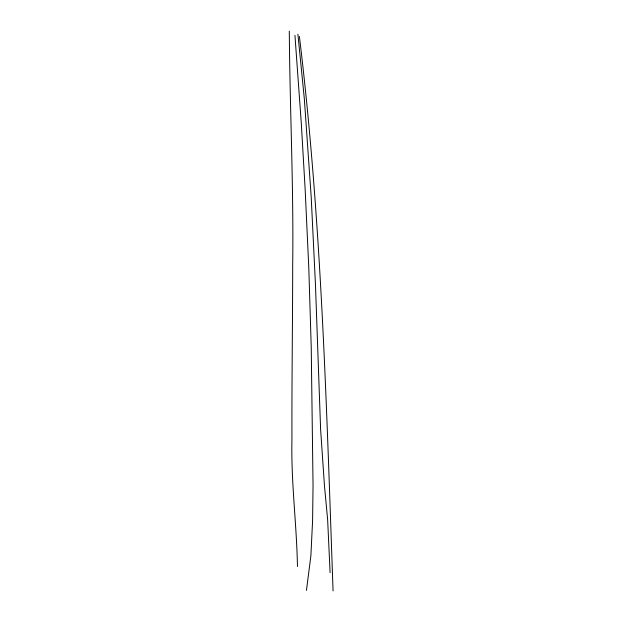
<?xml version="1.0" encoding="UTF-8"?>
<svg xmlns="http://www.w3.org/2000/svg" width="622" height="622" viewBox="0 0 622 622"><rect width="100%" height="100%" fill="white"/><g stroke="black" fill="none" stroke-linecap="round" stroke-linejoin="round"><path stroke-width="0.93" d="M289.292 31.1C289.883 108.943 293.685 186.872 292.698 264.809C292.628 323.036 291.757 381.263 291.943 439.497C290.964 481.957 296.702 524.136 297.456 566.51M306.459 590.379L310.891 555.695L312.602 520.427L313.045 485.479L311.233 347.41L308.8 267.942L305.161 189.508L301.281 123.063L294.952 35.423M299.407 36.48C321.675 220.406 326.449 405.917 333.073 590.9M297.907 34.21L304.337 98.898L311.21 197.143L315.486 285.171L320.602 429.188L324.443 485.549L327.646 519.782L330.095 572.683"/></g></svg>
